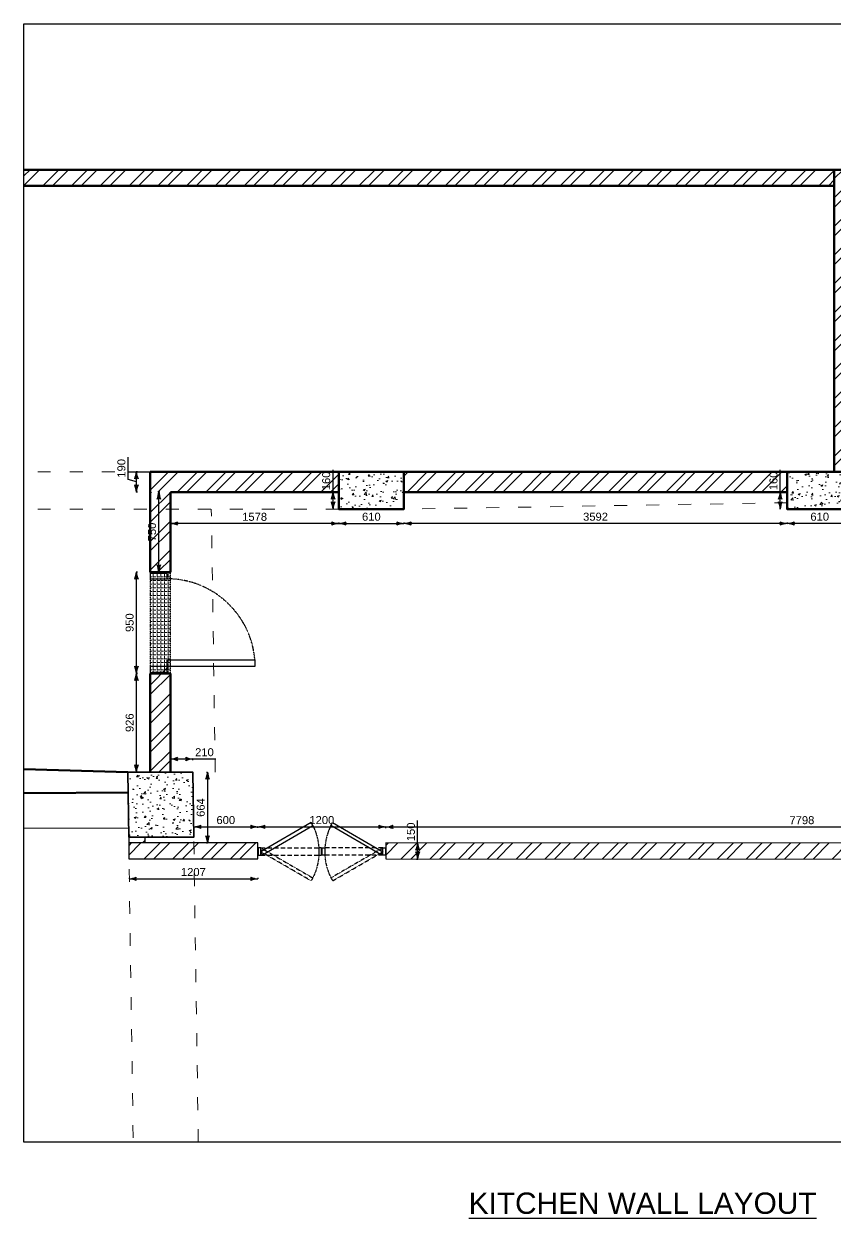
# Model space of a CAD drawing. Header units: millimetres. Extents: x 68727 to 319899, y -4876 to 265722.
# Drawn here: x 68727 to 76329, y 74105 to 85301 of the extents above; entities that cross this region are included whole.
import ezdxf

# ---------------------------------------------------------------- set-up
doc = ezdxf.new("R2010")
doc.units = ezdxf.units.MM
for name, pattern in [('ACAD_ISO02W100', [15, 12, -3]), ('ACAD_ISO03W100', [30, 12, -18]), ('HIDDEN', [9.525, 6.35, -3.175]), ('HIDDEN2', [0.1875, 0.125, -0.0625]), ('HIDDEN4', [0.09375, 0.0625, -0.03125]), ('JIS_02_1.2', [2.5, 1.25, -1.25]), ('WALL', [21, 12, -3, 0, -3, 0, -3])]:
    doc.linetypes.add(name, pattern=pattern)
for name, color, linetype in [('Dimensions', 172, 'Continuous'), ('Door', 23, 'Continuous'), ('POLY', 6, 'Continuous')]:
    doc.layers.add(name, color=color, linetype=linetype)
doc.layers.add('Furnitures', color=7, linetype='Continuous', lineweight=25, true_color=0x753b00)
for name, color, linetype, lineweight in [('HACH', 252, 'Continuous', 13), ('hidden line', 251, 'JIS_02_1.2', 20), ('LS_DR_Plan Beam', 9, 'HIDDEN', 0), ('LS_DR_Wall', 7, 'Continuous', 35), ('wall', 5, 'Continuous', 30), ('wall1', 2, 'WALL', 25)]:
    doc.layers.add(name, color=color, linetype=linetype, lineweight=lineweight)
doc.styles.add('ANNTEXT', font='romans.shx')
doc.styles.get("Standard").update_dxf_attribs({"font": 'arial.ttf'})
doc.dimstyles.new('SC-25', dxfattribs={"dimtxt": 75, "dimasz": 0.4, "dimexe": 1, "dimexo": 100, "dimgap": 25, "dimtad": 1, "dimdec": 0, "dimzin": 0, "dimdsep": 46, "dimtxsty": 'Standard', "dimblk1": 'A1', "dimblk2": 'A1', "dimsah": 1, "dimcen": 0.09, "dimdle": 3, "dimclrd": 1, "dimclre": 1, "dimclrt": 1, "dimadec": 0, "dimazin": 0, "dimtfac": 1, "dimtdec": 0, "dimtofl": 0, "dimtmove": 0, "dimatfit": 2, "dimldrblk": 'A1', "dimfxl": 10, "dimfxlon": 1, "dimtolj": 1, "dimtzin": 0, "dimarcsym": 0})
pattern_1 = [(45, (-762812.35, -130480.2), (-134.70384, 134.70384), []), (45, (-762722.55, -130480.2), (-134.70384, 134.70384), [])]
pattern_2 = [(45, (-763022.39, -130480.2), (-134.70384, 134.70384), []), (45, (-762932.58, -130480.2), (-134.70384, 134.70384), [])]
pattern_3 = [(50, (-763022.39, -130480.2), (182.18467, -15.939086), [19.05, -209.55]), (355, (-763022.39, -130480.2), (-35.24342, 191.056845), [15.24, -167.640584]), (100.451445, (-763007.2, -130481.53), (146.941247, 175.117752), [16.19001, -178.090245]), (46.1842, (-763022.39, -130429.4), (271.07904, -42.04233), [28.575, -314.325]), (96.635558, (-762999.8, -130432.9), (237.404134, 247.426125), [24.28502, -267.13561]), (351.18415, (-763022.4, -130429.4), (237.40413, 247.426125), [22.85997, -251.45973]), (21, (-762996.99, -130442.1), (151.61439, -102.265198), [19.05, -209.55]), (326, (-762996.99, -130442.1), (61.80203, 184.187966), [15.24, -167.64]), (71.451445, (-762984.35, -130450.63), (213.41642, 81.92277), [16.19001, -178.089938]), (37.5, (-763022.39, -130480.206), (3.0886033, 84.555039), [0, -165.608, 0, -170.18, 0, -168.275]), (7.5, (-763022.39, -130480.21), (66.8196625, 100.180575), [0, -97.028, 0, -161.798, 0, -64.135]), (327.5, (-763079.03, -130480.206), (135.590595, -5.728744), [0, -63.5, 0, -198.12, 0, -262.89]), (317.5, (-763104.43, -130480.2), (148.129181, 25.426491), [0, -82.55, 0, -131.572, 0, -186.69])]
pattern_4 = [(45, (-95681.11, 1380.34), (-134.70384, 134.70384), []), (45, (-95591.3, 1380.34), (-134.70384, 134.70384), [])]

# ---------------------------------------------------------------- blocks, each defined once
blk = doc.blocks.new('A$C6CE142D2')
at = {"layer": 'Furnitures'}
for points in [[(593.9, 100), (520, 100), (520, 620), (560, 620), (560, 0), (593.9, 0)], [(6.1, 0), (40, 0), (40, 100), (6.1, 100)], [(6.1, 0), (6.1, 100)], [(593.9, 0), (593.9, 100)]]:
    blk.add_lwpolyline(points, dxfattribs=at)
for points in [[(0, 10), (6.1, 10), (6.1, 90), (0, 90)], [(593.9, 10), (600, 10), (600, 90), (593.9, 90)]]:
    blk.add_lwpolyline(points, close=True, dxfattribs=at)
at = {"layer": 'Furnitures', "linetype": 'HIDDEN4'}
blk.add_arc((563, 98.7), 523, 94.71841, 179.86281, dxfattribs=at)
blk = doc.blocks.new('A$C3B28073B')
at = {"layer": 'Furnitures', "linetype": 'HIDDEN2', "ltscale": 500}
for p, q in [((857, 461), (41, 461)), ((857, 361), (41, 361))]:
    blk.add_line(p, q, dxfattribs=at)
at = {"layer": 'Furnitures'}
for points in [[(151, 817), (857, 409), (833, 367), (127, 776)], [(0, 371), (6, 371), (6, 451), (0, 451)], [(41, 461), (41, 361), (6, 361), (6, 461)], [(892, 461), (892, 361), (857, 361), (857, 461)], [(892, 371), (898, 371), (898, 451), (892, 451)]]:
    blk.add_lwpolyline(points, close=True, dxfattribs=at)
at = {"layer": 'Furnitures', "linetype": 'HIDDEN4'}
blk.add_lwpolyline([(151, 0), (857, 409), (833, 450), (127, 41)], close=True, dxfattribs=at)
blk.add_arc((869, 409), 828, 153.6523, 206.3477, dxfattribs=at)
blk = doc.blocks.new('A1')
at = {"layer": 'wall', "color": 1}
for p, q in [((-138, 0), (-167, 40)), ((-167, -40), (-138, 0))]:
    blk.add_line(p, q, dxfattribs=at)
for centre, start, end in [((53, 586), 248, 264.8035), ((53, -586), 95.1965, 112)]:
    blk.add_arc(centre, 589, start, end, dxfattribs=at)
blk = doc.blocks.new('*D752')
at = {"layer": 'Defpoints', "color": 0, "transparency": 16777216}
for p in [(69781, 79212), (70100, 79212), (70100, 78286)]:
    blk.add_point(p, dxfattribs=at)
at = {"layer": 'Dimensions', "color": 1, "lineweight": -2, "transparency": 16777216}
for p, q in [((69791, 79212), (69780, 79212)), ((69781, 78286), (69781, 79211)), ((69791, 78286), (69780, 78286))]:
    blk.add_line(p, q, dxfattribs=at)
at = {"layer": 'Dimensions', "color": 1, "lineweight": -2, "transparency": 16777216, "xscale": 0.4, "yscale": 0.4, "zscale": 0.4}
for p, rotation in [((69781, 79212), 90), ((69781, 78286), 270)]:
    blk.add_blockref('A1', p, dxfattribs=dict(at, rotation=rotation))
at = {"layer": 'Dimensions', "color": 1, "transparency": 16777216, "insert": (69718, 78749), "char_height": 75, "attachment_point": 5, "rotation": 90}
blk.add_mtext('\\A1;926', dxfattribs=at)
blk = doc.blocks.new('*D753')
at = {"layer": 'Defpoints', "color": 0, "transparency": 16777216}
for p in [(69781, 80162), (69910, 80162), (70100, 79212)]:
    blk.add_point(p, dxfattribs=at)
at = {"layer": 'Dimensions', "color": 1, "lineweight": -2, "transparency": 16777216}
for p, q in [((69791, 80162), (69780, 80162)), ((69781, 79212), (69781, 80161)), ((69791, 79212), (69780, 79212))]:
    blk.add_line(p, q, dxfattribs=at)
at = {"layer": 'Dimensions', "color": 1, "lineweight": -2, "transparency": 16777216, "xscale": 0.4, "yscale": 0.4, "zscale": 0.4}
for p, rotation in [((69781, 80162), 90), ((69781, 79212), 270)]:
    blk.add_blockref('A1', p, dxfattribs=dict(at, rotation=rotation))
at = {"layer": 'Dimensions', "color": 1, "transparency": 16777216, "insert": (69718, 79687), "char_height": 75, "attachment_point": 5, "rotation": 90}
blk.add_mtext('\\A1;950', dxfattribs=at)
blk = doc.blocks.new('*D754')
at = {"layer": 'Defpoints', "color": 0, "transparency": 16777216}
for p in [(69991, 80912), (70100, 80912), (69910, 80162)]:
    blk.add_point(p, dxfattribs=at)
at = {"layer": 'Dimensions', "color": 1, "lineweight": -2, "transparency": 16777216}
for p, q in [((70000, 80912), (69990, 80912)), ((69991, 80162), (69991, 80911)), ((69991, 80162), (69992, 80162))]:
    blk.add_line(p, q, dxfattribs=at)
at = {"layer": 'Dimensions', "color": 1, "lineweight": -2, "transparency": 16777216, "xscale": 0.4, "yscale": 0.4, "zscale": 0.4}
for p, rotation in [((69991, 80912), 90), ((69991, 80162), 270)]:
    blk.add_blockref('A1', p, dxfattribs=dict(at, rotation=rotation))
at = {"layer": 'Dimensions', "color": 1, "transparency": 16777216, "insert": (69928, 80537), "char_height": 75, "attachment_point": 5, "rotation": 90}
blk.add_mtext('\\A1;750', dxfattribs=at)
blk = doc.blocks.new('*D755')
at = {"layer": 'Defpoints', "color": 0, "transparency": 16777216}
for p in [(69781, 81102), (69910, 81102), (69910, 80912)]:
    blk.add_point(p, dxfattribs=at)
at = {"layer": 'Dimensions', "color": 1, "lineweight": -2, "transparency": 16777216}
for p, q in [((69704, 81030), (69704, 81238)), ((69791, 81102), (69780, 81102)), ((69781, 80912), (69781, 81101)), ((69781, 81007), (69704, 81030)), ((69791, 80912), (69780, 80912))]:
    blk.add_line(p, q, dxfattribs=at)
at = {"layer": 'Dimensions', "color": 1, "lineweight": -2, "transparency": 16777216, "xscale": 0.4, "yscale": 0.4, "zscale": 0.4}
for p, rotation in [((69781, 81102), 90), ((69781, 80912), 270)]:
    blk.add_blockref('A1', p, dxfattribs=dict(at, rotation=rotation))
at = {"layer": 'Dimensions', "color": 1, "transparency": 16777216, "insert": (69641, 81134), "char_height": 75, "attachment_point": 5, "rotation": 90}
blk.add_mtext('\\A1;190', dxfattribs=at)
blk = doc.blocks.new('*D743')
at = {"layer": 'Defpoints', "color": 0, "transparency": 16777216}
for p in [(70919, 77773), (70319, 77676), (70919, 77622)]:
    blk.add_point(p, dxfattribs=at)
at = {"layer": 'Dimensions', "color": 1, "lineweight": -2, "transparency": 16777216}
for p, q in [((70319, 77773), (70319, 77774)), ((70319, 77773), (70919, 77773)), ((70919, 77763), (70919, 77774))]:
    blk.add_line(p, q, dxfattribs=at)
at = {"layer": 'Dimensions', "color": 1, "lineweight": -2, "transparency": 16777216, "xscale": 0.4, "yscale": 0.4, "zscale": 0.4, "rotation": 180}
blk.add_blockref('A1', (70319, 77773), dxfattribs=at)
at = {"layer": 'Dimensions', "color": 1, "lineweight": -2, "transparency": 16777216, "xscale": 0.4, "yscale": 0.4, "zscale": 0.4}
blk.add_blockref('A1', (70919, 77773), dxfattribs=at)
at = {"layer": 'Dimensions', "color": 1, "transparency": 16777216, "insert": (70619, 77836), "char_height": 75, "attachment_point": 5}
blk.add_mtext('\\A1;600', dxfattribs=at)
blk = doc.blocks.new('*D744')
at = {"layer": 'Defpoints', "color": 0, "transparency": 16777216}
for p in [(72119, 77773), (70919, 77622), (72119, 77622)]:
    blk.add_point(p, dxfattribs=at)
at = {"layer": 'Dimensions', "color": 1, "lineweight": -2, "transparency": 16777216}
for p, q in [((70919, 77763), (70919, 77774)), ((70919, 77773), (72119, 77773)), ((72119, 77763), (72119, 77774))]:
    blk.add_line(p, q, dxfattribs=at)
at = {"layer": 'Dimensions', "color": 1, "lineweight": -2, "transparency": 16777216, "xscale": 0.4, "yscale": 0.4, "zscale": 0.4, "rotation": 180}
blk.add_blockref('A1', (70919, 77773), dxfattribs=at)
at = {"layer": 'Dimensions', "color": 1, "lineweight": -2, "transparency": 16777216, "xscale": 0.4, "yscale": 0.4, "zscale": 0.4}
blk.add_blockref('A1', (72119, 77773), dxfattribs=at)
at = {"layer": 'Dimensions', "color": 1, "transparency": 16777216, "insert": (71519, 77836), "char_height": 75, "attachment_point": 5}
blk.add_mtext('\\A1;1200', dxfattribs=at)
blk = doc.blocks.new('*D745')
at = {"layer": 'Defpoints', "color": 0, "transparency": 16777216}
for p in [(79917, 77772), (72119, 77622), (79917, 77625)]:
    blk.add_point(p, dxfattribs=at)
at = {"layer": 'Dimensions', "color": 1, "lineweight": -2, "transparency": 16777216}
for p, q in [((72119, 77762), (72119, 77773)), ((72119, 77772), (79916, 77772)), ((79917, 77762), (79917, 77773))]:
    blk.add_line(p, q, dxfattribs=at)
at = {"layer": 'Dimensions', "color": 1, "lineweight": -2, "transparency": 16777216, "xscale": 0.4, "yscale": 0.4, "zscale": 0.4, "rotation": 180}
blk.add_blockref('A1', (72119, 77772), dxfattribs=at)
at = {"layer": 'Dimensions', "color": 1, "lineweight": -2, "transparency": 16777216, "xscale": 0.4, "yscale": 0.4, "zscale": 0.4}
blk.add_blockref('A1', (79917, 77772), dxfattribs=at)
at = {"layer": 'Dimensions', "color": 1, "transparency": 16777216, "insert": (76018, 77835), "char_height": 75, "attachment_point": 5}
blk.add_mtext('\\A1;7798', dxfattribs=at)
blk = doc.blocks.new('*D748')
at = {"layer": 'Defpoints', "color": 0, "transparency": 16777216}
for p in [(69712, 77472), (70919, 77472), (70919, 77285)]:
    blk.add_point(p, dxfattribs=at)
at = {"layer": 'Dimensions', "color": 1, "lineweight": -2, "transparency": 16777216}
for p, q in [((69712, 77295), (69712, 77284)), ((69712, 77285), (70919, 77285)), ((70919, 77295), (70919, 77284))]:
    blk.add_line(p, q, dxfattribs=at)
at = {"layer": 'Dimensions', "color": 1, "lineweight": -2, "transparency": 16777216, "xscale": 0.4, "yscale": 0.4, "zscale": 0.4, "rotation": 180}
blk.add_blockref('A1', (69712, 77285), dxfattribs=at)
at = {"layer": 'Dimensions', "color": 1, "lineweight": -2, "transparency": 16777216, "xscale": 0.4, "yscale": 0.4, "zscale": 0.4}
blk.add_blockref('A1', (70919, 77285), dxfattribs=at)
at = {"layer": 'Dimensions', "color": 1, "transparency": 16777216, "insert": (70315, 77349), "char_height": 75, "attachment_point": 5}
blk.add_mtext('\\A1;1207', dxfattribs=at)
blk = doc.blocks.new('*D767')
at = {"layer": 'Defpoints', "color": 0, "transparency": 16777216}
for p in [(75880, 80752), (76490, 80752), (75880, 80617)]:
    blk.add_point(p, dxfattribs=at)
at = {"layer": 'POLY', "color": 1, "lineweight": -2, "transparency": 16777216}
for p, q in [((75880, 80627), (75880, 80616)), ((76489, 80617), (75880, 80617)), ((76490, 80627), (76490, 80616))]:
    blk.add_line(p, q, dxfattribs=at)
at = {"layer": 'POLY', "color": 1, "lineweight": -2, "transparency": 16777216, "xscale": 0.4, "yscale": 0.4, "zscale": 0.4, "rotation": 180}
blk.add_blockref('A1', (75880, 80617), dxfattribs=at)
at = {"layer": 'POLY', "color": 1, "lineweight": -2, "transparency": 16777216, "xscale": 0.4, "yscale": 0.4, "zscale": 0.4}
blk.add_blockref('A1', (76490, 80617), dxfattribs=at)
at = {"layer": 'POLY', "color": 1, "transparency": 16777216, "insert": (76185, 80680), "char_height": 75, "attachment_point": 5}
blk.add_mtext('\\A1;610', dxfattribs=at)
blk = doc.blocks.new('*D768')
at = {"layer": 'Defpoints', "color": 0, "transparency": 16777216}
for p in [(75815, 80912), (75880, 80912), (75880, 80752)]:
    blk.add_point(p, dxfattribs=at)
at = {"layer": 'POLY', "color": 1, "lineweight": -2, "transparency": 16777216}
for p, q in [((75815, 80912), (75815, 81120)), ((75815, 80912), (75814, 80912)), ((75815, 80752), (75815, 80911)), ((75815, 80752), (75814, 80752))]:
    blk.add_line(p, q, dxfattribs=at)
at = {"layer": 'POLY', "color": 1, "lineweight": -2, "transparency": 16777216, "xscale": 0.4, "yscale": 0.4, "zscale": 0.4}
for p, rotation in [((75815, 80912), 90), ((75815, 80752), 270)]:
    blk.add_blockref('A1', p, dxfattribs=dict(at, rotation=rotation))
at = {"layer": 'POLY', "color": 1, "transparency": 16777216, "insert": (75752, 81016), "char_height": 75, "attachment_point": 5, "rotation": 90}
blk.add_mtext('\\A1;160', dxfattribs=at)
blk = doc.blocks.new('*D769')
at = {"layer": 'Defpoints', "color": 0, "transparency": 16777216}
for p in [(72288, 80912), (75880, 80912), (72288, 80617)]:
    blk.add_point(p, dxfattribs=at)
at = {"layer": 'POLY', "color": 1, "lineweight": -2, "transparency": 16777216}
for p, q in [((72288, 80627), (72288, 80616)), ((75879, 80617), (72288, 80617)), ((75880, 80627), (75880, 80616))]:
    blk.add_line(p, q, dxfattribs=at)
at = {"layer": 'POLY', "color": 1, "lineweight": -2, "transparency": 16777216, "xscale": 0.4, "yscale": 0.4, "zscale": 0.4, "rotation": 180}
blk.add_blockref('A1', (72288, 80617), dxfattribs=at)
at = {"layer": 'POLY', "color": 1, "lineweight": -2, "transparency": 16777216, "xscale": 0.4, "yscale": 0.4, "zscale": 0.4}
blk.add_blockref('A1', (75880, 80617), dxfattribs=at)
at = {"layer": 'POLY', "color": 1, "transparency": 16777216, "insert": (74084, 80680), "char_height": 75, "attachment_point": 5}
blk.add_mtext('\\A1;3592', dxfattribs=at)
blk = doc.blocks.new('*D770')
at = {"layer": 'Defpoints', "color": 0, "transparency": 16777216}
for p in [(71678, 80752), (72288, 80752), (72288, 80617)]:
    blk.add_point(p, dxfattribs=at)
at = {"layer": 'POLY', "color": 1, "lineweight": -2, "transparency": 16777216}
for p, q in [((71678, 80627), (71678, 80616)), ((71678, 80617), (72287, 80617)), ((72288, 80627), (72288, 80616))]:
    blk.add_line(p, q, dxfattribs=at)
at = {"layer": 'POLY', "color": 1, "lineweight": -2, "transparency": 16777216, "xscale": 0.4, "yscale": 0.4, "zscale": 0.4, "rotation": 180}
blk.add_blockref('A1', (71678, 80617), dxfattribs=at)
at = {"layer": 'POLY', "color": 1, "lineweight": -2, "transparency": 16777216, "xscale": 0.4, "yscale": 0.4, "zscale": 0.4}
blk.add_blockref('A1', (72288, 80617), dxfattribs=at)
at = {"layer": 'POLY', "color": 1, "transparency": 16777216, "insert": (71983, 80680), "char_height": 75, "attachment_point": 5}
blk.add_mtext('\\A1;610', dxfattribs=at)
blk = doc.blocks.new('*D771')
at = {"layer": 'Defpoints', "color": 0, "transparency": 16777216}
for p in [(71624, 80912), (71678, 80912), (71678, 80752)]:
    blk.add_point(p, dxfattribs=at)
at = {"layer": 'POLY', "color": 1, "lineweight": -2, "transparency": 16777216}
for p, q in [((71624, 80912), (71624, 81120)), ((71624, 80912), (71623, 80912)), ((71624, 80752), (71624, 80911)), ((71624, 80752), (71623, 80752))]:
    blk.add_line(p, q, dxfattribs=at)
at = {"layer": 'POLY', "color": 1, "lineweight": -2, "transparency": 16777216, "xscale": 0.4, "yscale": 0.4, "zscale": 0.4}
for p, rotation in [((71624, 80912), 90), ((71624, 80752), 270)]:
    blk.add_blockref('A1', p, dxfattribs=dict(at, rotation=rotation))
at = {"layer": 'POLY', "color": 1, "transparency": 16777216, "insert": (71560, 81016), "char_height": 75, "attachment_point": 5, "rotation": 90}
blk.add_mtext('\\A1;160', dxfattribs=at)
blk = doc.blocks.new('*D772')
at = {"layer": 'Defpoints', "color": 0, "transparency": 16777216}
for p in [(70100, 80912), (71678, 80912), (70100, 80616)]:
    blk.add_point(p, dxfattribs=at)
at = {"layer": 'POLY', "color": 1, "lineweight": -2, "transparency": 16777216}
for p, q in [((70100, 80626), (70100, 80615)), ((71677, 80616), (70100, 80616)), ((71678, 80626), (71678, 80615))]:
    blk.add_line(p, q, dxfattribs=at)
at = {"layer": 'POLY', "color": 1, "lineweight": -2, "transparency": 16777216, "xscale": 0.4, "yscale": 0.4, "zscale": 0.4, "rotation": 180}
blk.add_blockref('A1', (70100, 80616), dxfattribs=at)
at = {"layer": 'POLY', "color": 1, "lineweight": -2, "transparency": 16777216, "xscale": 0.4, "yscale": 0.4, "zscale": 0.4}
blk.add_blockref('A1', (71678, 80616), dxfattribs=at)
at = {"layer": 'POLY', "color": 1, "transparency": 16777216, "insert": (70889, 80679), "char_height": 75, "attachment_point": 5}
blk.add_mtext('\\A1;1578', dxfattribs=at)
blk = doc.blocks.new('*D773')
at = {"layer": 'Defpoints', "color": 0, "transparency": 16777216}
for p in [(70310, 78409), (70100, 78286), (70310, 78289)]:
    blk.add_point(p, dxfattribs=at)
at = {"layer": 'POLY', "color": 1, "lineweight": -2, "transparency": 16777216}
for p, q in [((70100, 78399), (70100, 78410)), ((70100, 78409), (70310, 78409)), ((70310, 78399), (70310, 78410)), ((70310, 78409), (70527, 78409))]:
    blk.add_line(p, q, dxfattribs=at)
at = {"layer": 'POLY', "color": 1, "lineweight": -2, "transparency": 16777216, "xscale": 0.4, "yscale": 0.4, "zscale": 0.4, "rotation": 180}
blk.add_blockref('A1', (70100, 78409), dxfattribs=at)
at = {"layer": 'POLY', "color": 1, "lineweight": -2, "transparency": 16777216, "xscale": 0.4, "yscale": 0.4, "zscale": 0.4}
blk.add_blockref('A1', (70310, 78409), dxfattribs=at)
at = {"layer": 'POLY', "color": 1, "transparency": 16777216, "insert": (70419, 78472), "char_height": 75, "attachment_point": 5}
blk.add_mtext('\\A1;210', dxfattribs=at)
blk = doc.blocks.new('*D774')
at = {"layer": 'Defpoints', "color": 0, "transparency": 16777216}
for p in [(70308, 78286), (70308, 77622), (70448, 77622)]:
    blk.add_point(p, dxfattribs=at)
at = {"layer": 'POLY', "color": 1, "lineweight": -2, "transparency": 16777216}
for p, q in [((70438, 78286), (70449, 78286)), ((70448, 78286), (70448, 77622)), ((70438, 77622), (70449, 77622))]:
    blk.add_line(p, q, dxfattribs=at)
at = {"layer": 'POLY', "color": 1, "lineweight": -2, "transparency": 16777216, "xscale": 0.4, "yscale": 0.4, "zscale": 0.4}
for p, rotation in [((70448, 78286), 90), ((70448, 77622), 270)]:
    blk.add_blockref('A1', p, dxfattribs=dict(at, rotation=rotation))
at = {"layer": 'POLY', "color": 1, "transparency": 16777216, "insert": (70384, 77954), "char_height": 75, "attachment_point": 5, "rotation": 90}
blk.add_mtext('\\A1;664', dxfattribs=at)
blk = doc.blocks.new('*D775')
at = {"layer": 'Defpoints', "color": 0, "transparency": 16777216}
for p in [(72119, 77622), (72417, 77622), (72119, 77471)]:
    blk.add_point(p, dxfattribs=at)
at = {"layer": 'POLY', "color": 1, "lineweight": -2, "transparency": 16777216}
for p, q in [((72417, 77622), (72417, 77831)), ((72407, 77622), (72418, 77622)), ((72417, 77472), (72417, 77621)), ((72407, 77471), (72418, 77471))]:
    blk.add_line(p, q, dxfattribs=at)
at = {"layer": 'POLY', "color": 1, "lineweight": -2, "transparency": 16777216, "xscale": 0.4, "yscale": 0.4, "zscale": 0.4}
for p, rotation in [((72417, 77622), 90), ((72417, 77471), 270)]:
    blk.add_blockref('A1', p, dxfattribs=dict(at, rotation=rotation))
at = {"layer": 'POLY', "color": 1, "transparency": 16777216, "insert": (72354, 77726), "char_height": 75, "attachment_point": 5, "rotation": 90}
blk.add_mtext('\\A1;150', dxfattribs=at)

msp = doc.modelspace()

# ---------------------------------------------------------------- hatches: boundary and pattern name
at = {"layer": 'HACH'}
h = msp.add_hatch(dxfattribs=at)
h.set_pattern_fill('ANSI32', color=256, scale=20)
h.set_pattern_definition([(45, (-346.2, -283.87), (-134.70384, 134.70384), []), (45, (-256.4, -283.87), (-134.70384, 134.70384), [])])
h.paths.add_polyline_path([(68726.8, 83933.5), (68726.8, 83783.5), (76321.7, 83783.5), (76321.7, 83933.5)])
h = msp.add_hatch(dxfattribs=at)
h.set_pattern_fill('ANSI32', color=256, scale=20)
h.set_pattern_definition(pattern_4)
h.paths.add_polyline_path([(76511.7, 83783.5), (76741.7, 83783.5), (76741.7, 83933.5), (76321.7, 83933.5), (76321.7, 81101.5), (76489.7, 81101.5), (76511.7, 81101.5)])
h = msp.add_hatch(dxfattribs=at)
h.set_pattern_fill('ANSI32', color=256, scale=20)
h.set_pattern_definition(pattern_2)
h.paths.add_polyline_path([(71677.7, 81101.5), (69909.9, 81101.5), (69909.9, 80911.5), (71677.7, 80911.5)])
h = msp.add_hatch(dxfattribs=at)
h.set_pattern_fill('AR-CONC', color=256)
h.set_pattern_definition(pattern_3)
h.paths.add_polyline_path([(72287.7, 80751.5), (72287.7, 81101.5), (71677.7, 81101.5), (71677.7, 80751.5)])
h = msp.add_hatch(dxfattribs=at)
h.set_pattern_fill('ANSI32', color=256, scale=20)
h.set_pattern_definition(pattern_2)
h.paths.add_polyline_path([(75879.7, 81101.5), (72287.7, 81101.5), (72287.7, 80911.5), (75879.7, 80911.5)])
h = msp.add_hatch(dxfattribs=at)
h.set_pattern_fill('AR-CONC', color=256)
h.set_pattern_definition(pattern_3)
h.paths.add_polyline_path([(76489.7, 80751.5), (76489.7, 81101.5), (75879.7, 81101.5), (75879.7, 80751.5)])
h = msp.add_hatch(dxfattribs=at)
h.set_pattern_fill('ANSI32', color=256, scale=20)
h.set_pattern_definition(pattern_1)
h.paths.add_polyline_path([(69909.9, 80171.6), (70099.9, 80171.6), (70099.9, 80911.5), (69909.9, 80911.5)])
h = msp.add_hatch(dxfattribs=at)
h.set_pattern_fill('ANGLE', color=2, scale=5)
h.set_pattern_definition([(0, (-762812.354, -130480.206), (0, 34.925), [25.4, -9.525]), (90, (-762812.354, -130480.206), (-34.925, 2e-15), [25.4, -9.525])])
h.paths.add_polyline_path([(70099.9, 80161.6), (69909.9, 80161.6), (69909.9, 79211.6), (70099.9, 79211.6)])
h = msp.add_hatch(dxfattribs=at)
h.set_pattern_fill('ANSI32', color=256, scale=20)
h.set_pattern_definition(pattern_1)
h.paths.add_polyline_path([(70099.9, 79271.6), (69909.9, 79271.6), (69909.9, 78286), (70099.9, 78286)])
h = msp.add_hatch(dxfattribs=at)
h.set_pattern_fill('AR-CONC', color=256)
h.set_pattern_definition(pattern_3)
h.paths.add_polyline_path([(70319, 77676), (70310, 78286), (69699.9, 78286), (69708.9, 77676)])
h = msp.add_hatch(dxfattribs=at)
h.set_pattern_fill('ANSI32', color=256, scale=20)
h.set_pattern_definition(pattern_2)
h.paths.add_polyline_path([(69708.9, 77676), (69709.7, 77622.9), (69858.9, 77622.9), (69858.9, 77676)])
h = msp.add_hatch(dxfattribs=at)
h.set_pattern_fill('ANSI32', color=5, scale=20)
h.set_pattern_definition(pattern_4)
h.paths.add_polyline_path([(70919, 77621.8), (70319.8, 77621.9), (70322, 77471.8), (70919, 77471.7)])
h.paths.add_polyline_path([(70319, 77621.9), (69708.9, 77621.9), (69708.9, 77471.9), (70319, 77471.8)])
h = msp.add_hatch(dxfattribs=at)
h.set_pattern_fill('ANSI32', color=5, scale=20)
h.set_pattern_definition([(45, (-66211.74, 79089.95), (-134.70384, 134.70384), []), (45, (-66121.94, 79089.95), (-134.70384, 134.70384), [])])
h.paths.add_polyline_path([(72119, 77621.8), (72119, 77471.5), (80346.7, 77470.4), (80346.7, 77621.4)])

# ---------------------------------------------------------------- linework, layer by layer
msp.add_line((69699.9, 81101.5), (71677.7, 81101.5))
at = {"color": 5}
for p, q in [((69708.9, 77676), (69708.9, 77471.9)), ((69858.9, 77676), (69858.9, 77622.9))]:
    msp.add_line(p, q, dxfattribs=at)
for points in [[(70919, 77471.7), (70919, 77621.8), (69708.9, 77621.9), (69708.9, 77471.9)], [(72119, 77471.5), (80346.7, 77470.4), (80346.7, 77621.4), (72119, 77621.8)]]:
    msp.add_lwpolyline(points, close=True, dxfattribs=at)
at = {"layer": 'hidden line', "linetype": 'ACAD_ISO02W100'}
msp.add_lwpolyline([(68726.8, 77759.5), (69707.7, 77759.5)], dxfattribs=at)
at = {"layer": 'LS_DR_Plan Beam', "linetype": 'ACAD_ISO03W100', "ltscale": 10, "transparency": 33554508}
for p, q in [((71677.7, 81101.5), (68726.8, 81101.5)), ((71677.7, 80751.5), (68726.8, 80751.5)), ((70520, 78286), (70483.4, 80751.5)), ((75879.7, 80811.5), (72287.7, 80751.5)), ((69708.9, 77676), (69751.4, 74817.3)), ((70361.5, 74817.3), (70319, 77676))]:
    msp.add_line(p, q, dxfattribs=at)
at = {"layer": 'LS_DR_Wall', "lineweight": 50, "ltscale": 0.25}
for p, q in [((69909.9, 80161.6), (69909.9, 81101.5)), ((70099.9, 80161.6), (70099.9, 80911.5)), ((70099.9, 80911.5), (71677.7, 80911.5)), ((69909.9, 80161.6), (70099.9, 80161.6)), ((69909.9, 78286), (69909.9, 79211.6)), ((69909.9, 79211.6), (70099.9, 79211.6)), ((70099.9, 78286), (70099.9, 79211.6)), ((68726.8, 78312.9), (69699.9, 78286)), ((69702.7, 78095.9), (68726.8, 78088.3))]:
    msp.add_line(p, q, dxfattribs=at)
for points in [[(69909.9, 81101.5), (76321.7, 81101.5), (76321.7, 83933.5), (68726.8, 83933.5)], [(76321.7, 81251.5), (76321.7, 83783.5), (68726.8, 83783.5)]]:
    msp.add_lwpolyline(points, dxfattribs=at)
for points in [[(77521.7, 81101.5), (76511.7, 81101.5), (76511.7, 83783.5), (76741.7, 83783.5), (76741.7, 83933.5), (76321.7, 83933.5), (76321.7, 81101.5), (71677.7, 81101.5), (71677.7, 80751.5), (72287.7, 80751.5), (72287.7, 80911.5), (75879.7, 80911.5), (75879.7, 80751.5), (76489.7, 80751.5), (76489.7, 80911.5), (77521.7, 80911.5)], [(71677.7, 81101.5), (72287.7, 81101.5), (72287.7, 80751.5), (71677.7, 80751.5)], [(75879.7, 80751.5), (76489.7, 80751.5), (76489.7, 81101.5), (75879.7, 81101.5)]]:
    msp.add_lwpolyline(points, close=True, dxfattribs=at)
at = {"layer": 'LS_DR_Wall', "ltscale": 0.25}
msp.add_lwpolyline([(69708.9, 77676), (70319, 77676), (70310, 78286), (69699.9, 78286)], close=True, dxfattribs=at)
at = {"layer": 'POLY'}
msp.add_lwpolyline([(68726.8, 85300.6), (82069.3, 85300.6), (82069.3, 74817.3), (68726.8, 74817.3)], close=True, dxfattribs=at)
at = {"layer": 'wall1'}
msp.add_lwpolyline([(69909.9, 79211.6), (70099.9, 79211.6), (70099.9, 80161.6), (69909.9, 80161.6)], close=True, dxfattribs=at)

# ---------------------------------------------------------------- block references
at = {"layer": 'Door', "xscale": 1.583333333330875, "yscale": 1.583333333330875, "zscale": 1.583333333330875, "rotation": 270}
msp.add_blockref('A$C6CE142D2', (69909.9, 80161.6), dxfattribs=at)
at = {"layer": 'Door', "yscale": 0.6680701754379051, "zscale": 0.6680701754379051}
for xscale in [-0.6680701754379051, 0.6680701754379051]:
    msp.add_blockref('A$C3B28073B', (71519.1, 77266.8), dxfattribs=dict(at, xscale=xscale))

# ---------------------------------------------------------------- texts
at = {"layer": 'wall1', "color": 6, "insert": (74525.1, 74243.4), "char_height": 200, "width": 5903.896, "attachment_point": 5, "style": 'ANNTEXT'}
msp.add_mtext('{\\fArial|b0|i0|c0|p34;\\L\\C4;KITCHEN WALL LAYOUT}', dxfattribs=at)

# ---------------------------------------------------------------- dimensions: what is measured, and where the dimension line sits
at = {"layer": 'Dimensions'}
for base, p1, p2, picture, middle in [((69780.8, 81101.5), (69909.9, 80911.5), (69909.9, 81101.5), '*D755', (69640.7, 81054.6)), ((69990.9, 80911.5), (69909.9, 80161.6), (70099.9, 80911.5), '*D754', (69927.6, 80536.6)), ((69780.8, 80161.6), (70099.9, 79211.6), (69909.9, 80161.6), '*D753', (69717.5, 79686.6))]:
    dim = msp.add_linear_dim(base=base, p1=p1, p2=p2, angle=90, dimstyle='SC-25', override={"dimtmove": 1}, dxfattribs=at)
    dim.commit()
    dim.dimension.update_dxf_attribs({"geometry": picture, "text_midpoint": middle})
dim = msp.add_linear_dim(base=(69780.8, 79211.6), p1=(70099.9, 78286), p2=(70099.9, 79211.6), angle=90, dimstyle='SC-25', dxfattribs=at)
dim.commit()
dim.dimension.update_dxf_attribs({"geometry": '*D752', "text_midpoint": (69717.5, 78748.8)})
for base, p1, p2, picture, middle in [((70919, 77772.5), (70319, 77676), (70919, 77621.8), '*D743', (70619, 77835.8)), ((70919, 77285.5), (69712, 77471.9), (70919, 77471.7), '*D748', (70315.5, 77348.8))]:
    dim = msp.add_linear_dim(base=base, p1=p1, p2=p2, dimstyle='SC-25', dxfattribs=at)
    dim.commit()
    dim.dimension.update_dxf_attribs({"geometry": picture, "text_midpoint": middle})
for base, p1, p2, picture, middle in [((72119, 77772.5), (70919, 77621.8), (72119, 77621.8), '*D744', (71519, 77835.8)), ((79916.7, 77772), (72119, 77621.8), (79916.7, 77624.5), '*D745', (76017.8, 77835.3))]:
    dim = msp.add_linear_dim(base=base, p1=p1, p2=p2, dimstyle='SC-25', override={"dimtmove": 1}, dxfattribs=at)
    dim.commit()
    dim.dimension.update_dxf_attribs({"geometry": picture, "text_midpoint": middle})
at = {"layer": 'POLY'}
for base, p1, p2, picture, middle in [((71623.6, 80911.5), (71677.7, 80751.5), (71677.7, 80911.5), '*D771', (71560.3, 81016.1)), ((75815.2, 80911.5), (75879.7, 80751.5), (75879.7, 80911.5), '*D768', (75751.9, 81016.1)), ((70447.6, 77621.9), (70308.1, 78286), (70308, 77621.9), '*D774', (70384.3, 77954)), ((72417.2, 77621.8), (72119, 77471.5), (72119, 77621.8), '*D775', (72353.9, 77726.4))]:
    dim = msp.add_linear_dim(base=base, p1=p1, p2=p2, angle=90, dimstyle='SC-25', dxfattribs=at)
    dim.commit()
    dim.dimension.update_dxf_attribs({"geometry": picture, "text_midpoint": middle})
for base, p1, p2, picture, middle in [((70099.9, 80616.1), (71677.7, 80911.5), (70099.9, 80911.5), '*D772', (70888.8, 80679.4)), ((72287.7, 80617.1), (75879.7, 80911.5), (72287.7, 80911.5), '*D769', (74083.7, 80680.4)), ((72287.7, 80617.1), (71677.7, 80751.5), (72287.7, 80751.5), '*D770', (71982.7, 80680.4)), ((75879.7, 80617.1), (76489.7, 80751.5), (75879.7, 80751.5), '*D767', (76184.7, 80680.4)), ((70309.9, 78408.7), (70099.9, 78286), (70309.9, 78289.1), '*D773', (70418.7, 78472))]:
    dim = msp.add_linear_dim(base=base, p1=p1, p2=p2, dimstyle='SC-25', dxfattribs=at)
    dim.commit()
    dim.dimension.update_dxf_attribs({"geometry": picture, "text_midpoint": middle})

doc.saveas('drawing.dxf')
